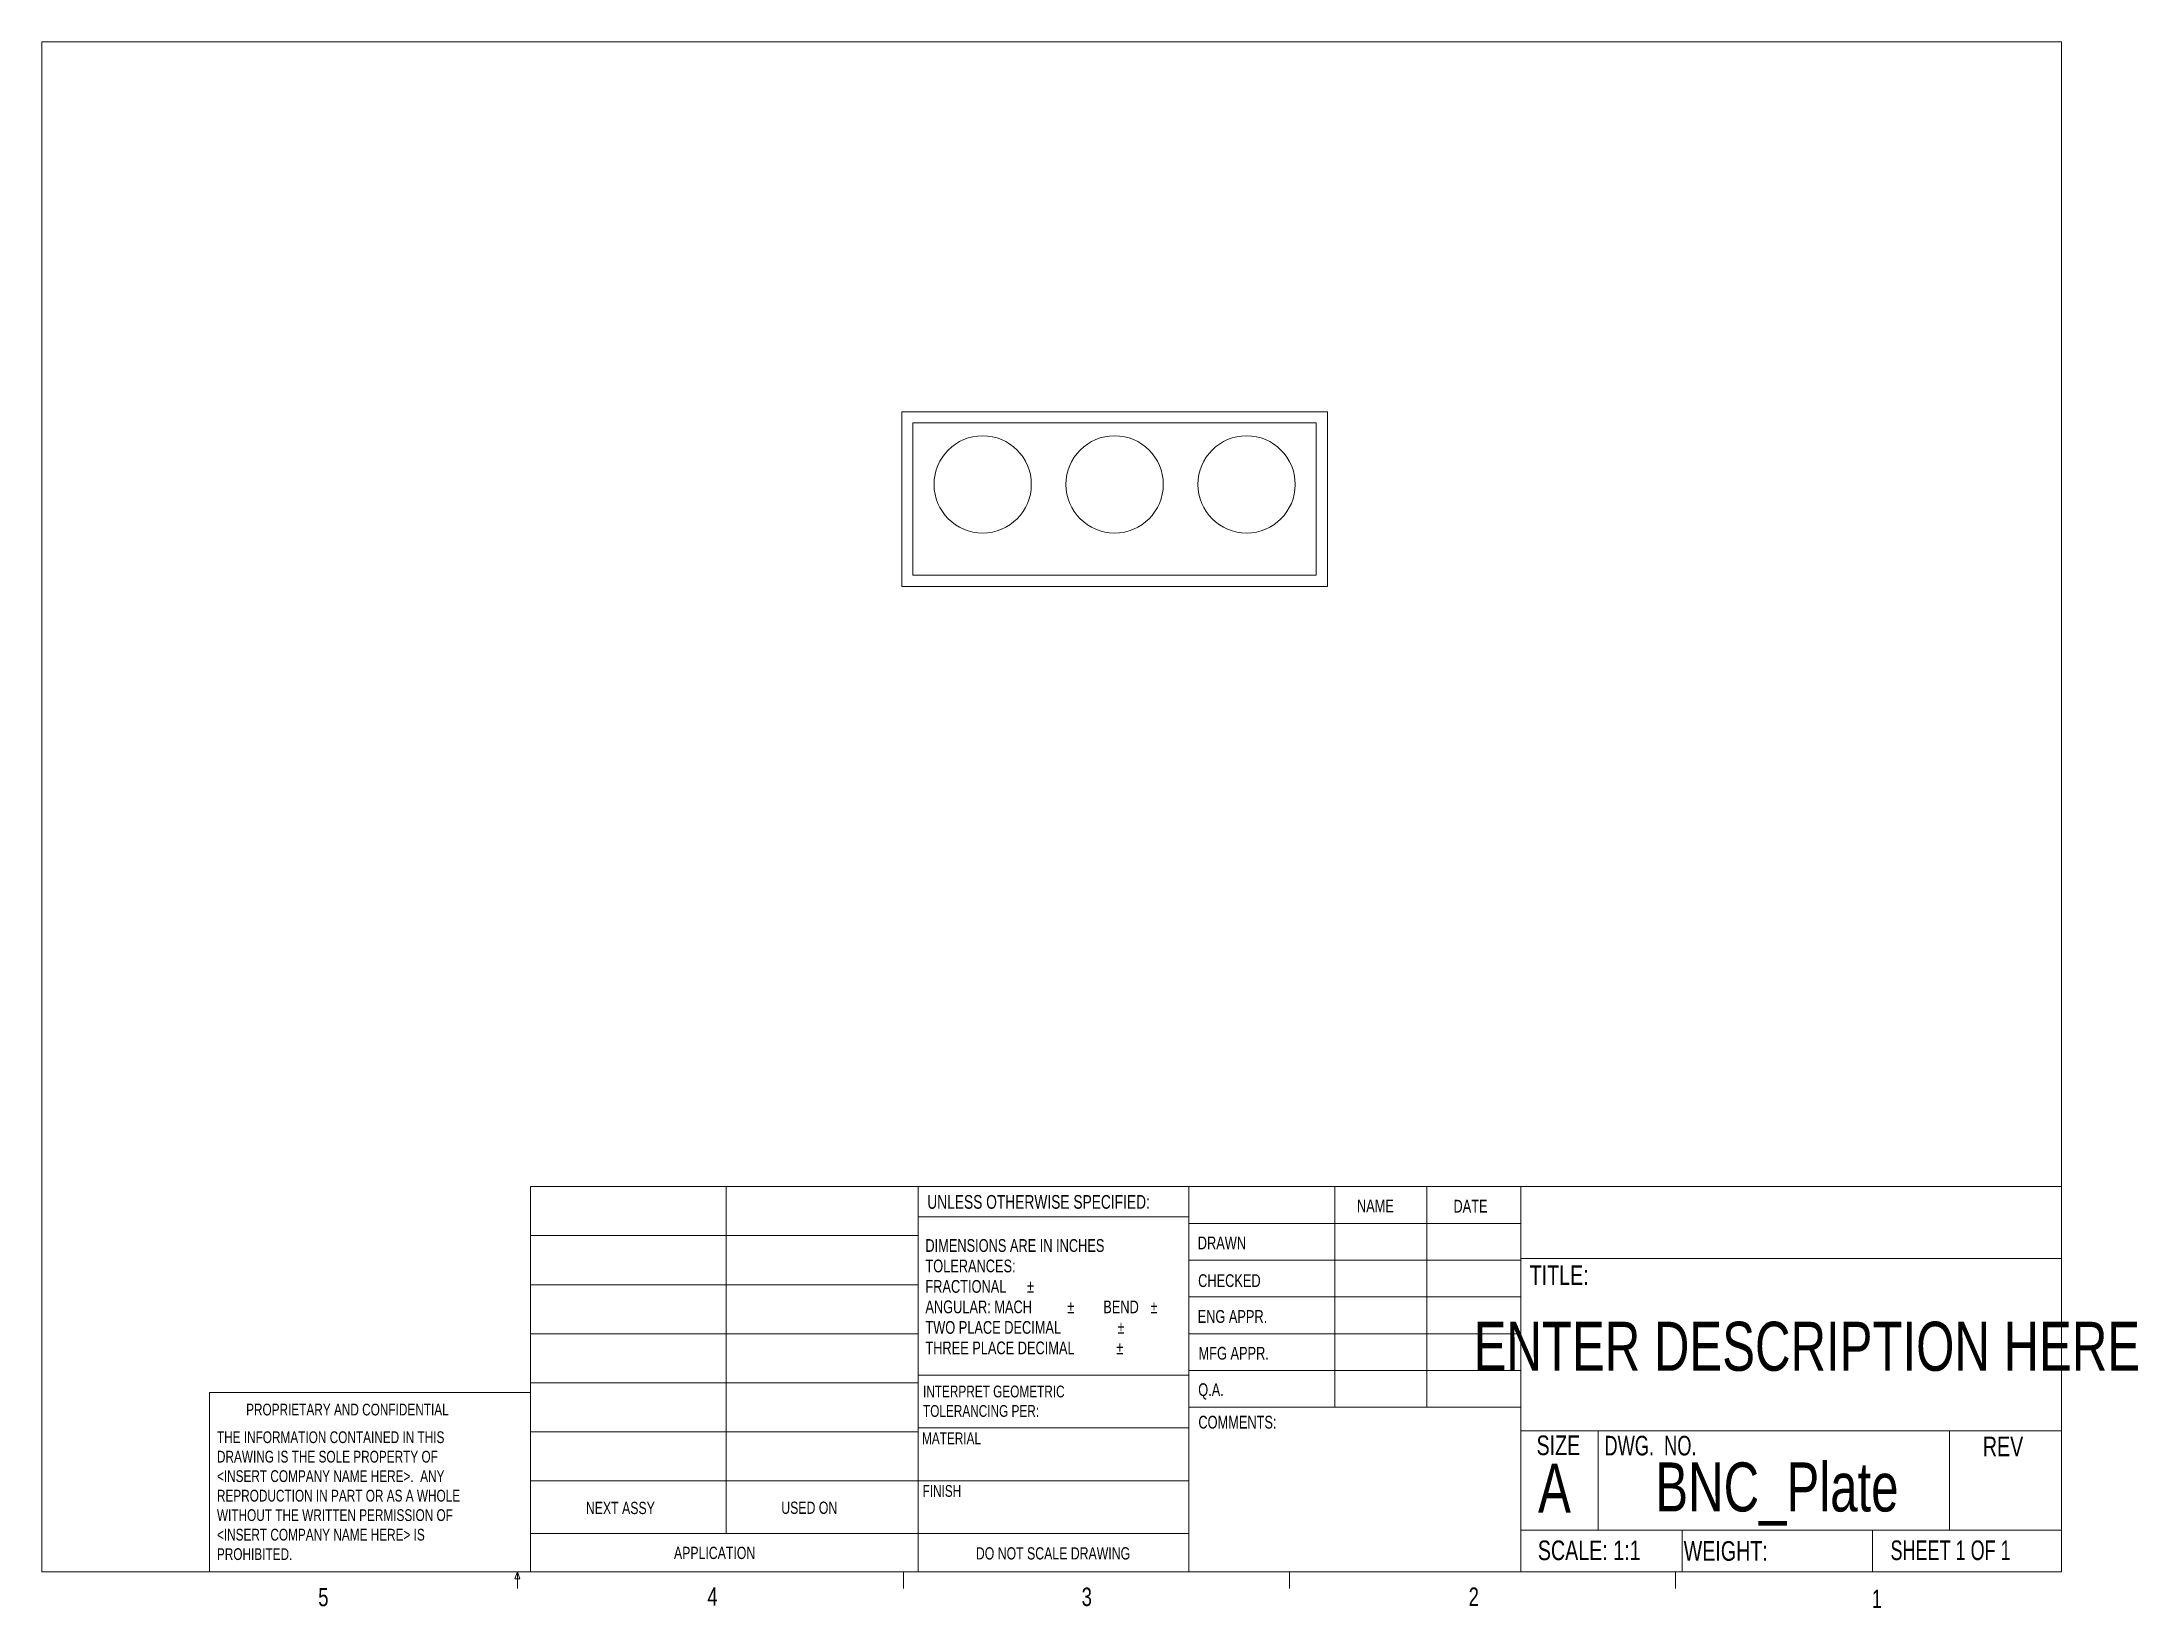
# Model space of a CAD drawing. Header units: millimetres. Extents: x 8 to 280, y 5 to 208.
import ezdxf

# ---------------------------------------------------------------- set-up
doc = ezdxf.new("R2010")
doc.units = ezdxf.units.MM
doc.styles.add('SLDTEXTSTYLE0', font='TXT', dxfattribs={"width": 0.75})
doc.styles.add('SLDTEXTSTYLE1', font='TXT', dxfattribs={"width": 0.6875})
doc.styles.add('SLDTEXTSTYLE2', font='TXT', dxfattribs={"width": 0.694444})

# ---------------------------------------------------------------- blocks, each defined once
blk = doc.blocks.new('SW_NOTE_0')
at = {"color": 0, "linetype": 'Continuous', "lineweight": 0, "char_height": 1.524, "attachment_point": 1, "style": 'SLDTEXTSTYLE0'}
for s, insert in [('INTERPRET GEOMETRIC', (0, 1.96)), ('TOLERANCING PER:', (0, -0.56))]:
    blk.add_mtext(s, dxfattribs=dict(at, insert=insert))
blk = doc.blocks.new('SW_NOTE_1')
at = {"color": 0, "linetype": 'Continuous', "lineweight": 0, "char_height": 1.651, "attachment_point": 1, "style": 'SLDTEXTSTYLE0'}
for s, insert in [('DIMENSIONS ARE IN INCHES', (0, 2.13)), ('TOLERANCES:', (0, -0.52)), ('FRACTIONAL', (0, -3.17)), ('%%p', (13.15, -3.17)), ('ANGULAR: MACH', (0, -5.82)), ('%%p', (18.37, -5.82)), ('BEND', (23.04, -5.82)), ('%%p', (29.16, -5.82)), ('TWO PLACE DECIMAL', (0, -8.48)), ('%%p', (24.88, -8.48)), ('THREE PLACE DECIMAL', (0, -11.13)), ('%%p', (24.73, -11.13))]:
    blk.add_mtext(s, dxfattribs=dict(at, insert=insert))
blk = doc.blocks.new('SW_NOTE_2')
at = {"color": 0, "linetype": 'Continuous', "lineweight": 0, "char_height": 1.524, "attachment_point": 1, "style": 'SLDTEXTSTYLE0'}
for s, insert in [('THE INFORMATION CONTAINED IN THIS', (0, 1.96)), ('DRAWING IS THE SOLE PROPERTY OF', (0, -0.56)), ('<INSERT COMPANY NAME HERE>.  ANY', (0, -3.08)), ('WITHOUT THE WRITTEN PERMISSION OF', (0, -8.13)), ('REPRODUCTION IN PART OR AS A WHOLE', (0, -5.61)), ('<INSERT COMPANY NAME HERE> IS', (0, -10.66)), ('PROHIBITED.', (0, -13.18))]:
    blk.add_mtext(s, dxfattribs=dict(at, insert=insert))

msp = doc.modelspace()

# ---------------------------------------------------------------- linework, layer by layer
at = {"color": 7, "linetype": 'Continuous', "lineweight": 0}
for p, q in [((8.38, 208.08), (270, 208.08)), ((8.38, 208.08), (8.38, 9.96)), ((270, 9.96), (270, 208.08)), ((71.65, 59.85), (270, 59.85)), ((71.65, 9.96), (71.65, 59.85)), ((97, 59.85), (97, 14.94)), ((121.87, 9.96), (121.87, 59.85)), ((156.96, 59.85), (156.96, 9.96)), ((175.86, 59.85), (175.86, 31.28)), ((187.76, 59.85), (187.76, 31.28)), ((199.93, 59.85), (199.93, 9.96)), ((156.96, 55.93), (121.87, 55.93)), ((156.96, 55.09), (199.93, 55.09)), ((71.65, 53.5), (121.87, 53.5)), ((156.96, 50.33), (199.93, 50.33)), ((199.93, 50.53), (270, 50.53)), ((71.65, 47.15), (121.87, 47.15)), ((156.96, 45.57), (199.93, 45.57)), ((71.65, 40.8), (121.87, 40.8)), ((199.93, 40.8), (156.96, 40.8)), ((121.87, 35.45), (156.96, 35.45)), ((199.93, 36.04), (156.96, 36.04)), ((30.07, 9.96), (30.07, 33.18)), ((71.65, 33.18), (30.07, 33.18)), ((71.65, 34.45), (121.87, 34.45)), ((199.93, 31.28), (156.96, 31.28)), ((71.65, 28.1), (121.87, 28.1)), ((121.87, 28.6), (156.96, 28.6)), ((199.93, 28.24), (270, 28.24)), ((209.98, 28.24), (209.98, 15.37)), ((255.47, 28.24), (255.47, 15.37)), ((71.65, 21.75), (121.87, 21.75)), ((121.87, 21.74), (156.96, 21.74)), ((71.65, 14.94), (156.96, 14.94)), ((199.93, 15.37), (270, 15.37)), ((220.84, 15.37), (220.84, 9.96)), ((245.52, 15.37), (245.52, 9.96)), ((270, 9.96), (8.38, 9.96)), ((69.63, 9.08), (69.97, 9.96)), ((70.29, 9.08), (69.63, 9.08)), ((69.97, 9.96), (69.97, 7.8)), ((69.97, 9.96), (70.29, 9.08)), ((119.98, 9.96), (119.98, 7.8)), ((169.98, 9.96), (169.98, 7.8)), ((219.99, 9.96), (219.99, 7.8))]:
    msp.add_line(p, q, dxfattribs=at)
at = {"color": 7, "linetype": 'Continuous', "lineweight": 15}
for p, q in [((119.76, 160.19), (119.76, 137.58)), ((174.9, 160.19), (119.76, 160.19)), ((173.45, 158.74), (121.21, 158.74)), ((121.21, 158.74), (121.21, 139.03)), ((173.45, 139.03), (173.45, 158.74)), ((174.9, 137.58), (174.9, 160.19)), ((121.21, 139.03), (173.45, 139.03)), ((119.76, 137.58), (174.9, 137.58))]:
    msp.add_line(p, q, dxfattribs=at)
for centre in [(130.24, 150.78), (147.33, 150.78), (164.42, 150.78)]:
    msp.add_circle(centre, 6.3, dxfattribs=at)

# ---------------------------------------------------------------- block references
at = {"color": 7, "linetype": 'Continuous', "lineweight": 0}
for name, p in [('SW_NOTE_1', (122.82, 50.92)), ('SW_NOTE_0', (122.51, 32.12)), ('SW_NOTE_2', (31.05, 26.2))]:
    msp.add_blockref(name, p, dxfattribs=at)

# ---------------------------------------------------------------- texts
for s, insert, char_height, attachment_point, style in [('UNLESS OTHERWISE SPECIFIED:', (123.06, 58.76), 1.778, 1, 'SLDTEXTSTYLE0'), ('NAME', (178.72, 58.18), 1.651, 1, 'SLDTEXTSTYLE0'), ('DATE', (191.22, 58.14), 1.651, 1, 'SLDTEXTSTYLE0'), ('DRAWN', (158.1, 53.38), 1.651, 1, 'SLDTEXTSTYLE0'), ('TITLE:', (201.09, 49.65), 2.54, 1, 'SLDTEXTSTYLE0'), ('CHECKED', (158.15, 48.5), 1.651, 1, 'SLDTEXTSTYLE0'), ('ENG APPR.', (158.08, 43.86), 1.651, 1, 'SLDTEXTSTYLE0'), ('ENTER DESCRIPTION HERE', (237, 42.35), 6.35, 2, 'SLDTEXTSTYLE0'), ('MFG APPR.', (158.2, 39.1), 1.651, 1, 'SLDTEXTSTYLE0'), ('Q.A.', (158.16, 34.38), 1.651, 1, 'SLDTEXTSTYLE0'), ('PROPRIETARY AND CONFIDENTIAL', (34.83, 31.74), 1.524, 1, 'SLDTEXTSTYLE0'), ('COMMENTS:', (158.18, 30.17), 1.651, 1, 'SLDTEXTSTYLE0'), ('MATERIAL', (122.38, 28.01), 1.524, 1, 'SLDTEXTSTYLE0'), ('SIZE', (201.98, 27.62), 2.54, 1, 'SLDTEXTSTYLE0'), ('DWG.  NO.', (210.78, 27.58), 2.54, 1, 'SLDTEXTSTYLE2'), ('REV', (259.79, 27.48), 2.54, 1, 'SLDTEXTSTYLE0'), ('BNC_Plate', (233.12, 24.13), 6.35, 2, 'SLDTEXTSTYLE0'), ('A', (202.18, 23.98), 6.35, 1, 'SLDTEXTSTYLE0'), ('NEXT ASSY', (78.84, 19.03), 1.587, 1, 'SLDTEXTSTYLE0'), ('USED ON', (104.15, 19.06), 1.587, 1, 'SLDTEXTSTYLE0'), ('FINISH', (122.45, 21.2), 1.524, 1, 'SLDTEXTSTYLE0'), ('SCALE: 1:1', (202.15, 14.02), 2.54, 1, 'SLDTEXTSTYLE0'), ('WEIGHT:', (221.04, 13.94), 2.54, 1, 'SLDTEXTSTYLE0'), ('SHEET 1 OF 1', (247.83, 14.03), 2.54, 1, 'SLDTEXTSTYLE1'), ('APPLICATION', (90.25, 13.21), 1.5875, 1, 'SLDTEXTSTYLE0'), ('DO NOT SCALE DRAWING', (139.35, 13.15), 1.5875, 2, 'SLDTEXTSTYLE0'), ('5', (44.17, 7.89), 2.38, 1, 'SLDTEXTSTYLE0'), ('4', (94.58, 7.97), 2.38, 1, 'SLDTEXTSTYLE0'), ('3', (143.06, 7.92), 2.38, 1, 'SLDTEXTSTYLE0'), ('2', (193.19, 7.94), 2.38, 1, 'SLDTEXTSTYLE0'), ('1', (245.41, 7.65), 2.38, 1, 'SLDTEXTSTYLE0')]:
    msp.add_mtext(s, dxfattribs=dict(at, insert=insert, char_height=char_height, attachment_point=attachment_point, style=style))

doc.saveas('drawing.dxf')
